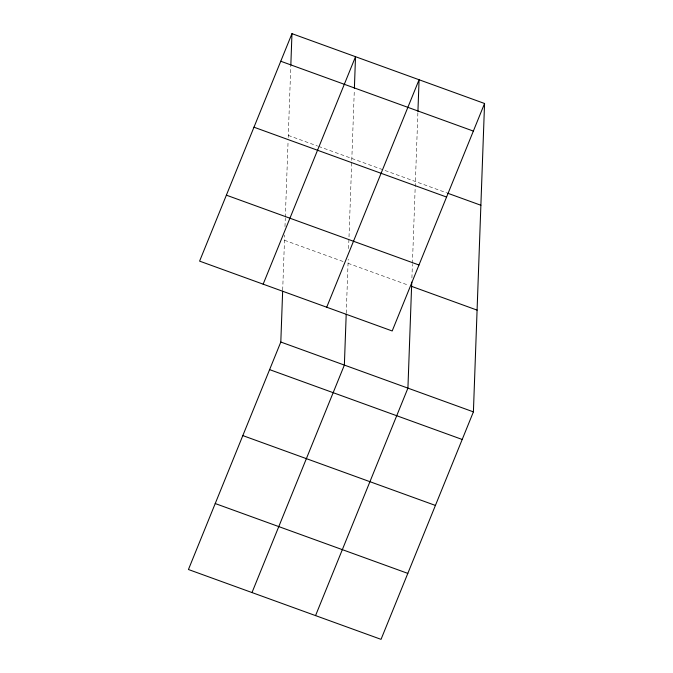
<?xml version="1.0" encoding="UTF-8"?>
<svg xmlns="http://www.w3.org/2000/svg" width="673" height="673" viewBox="0 0 673 673"><rect width="100%" height="100%" fill="white"/><g stroke="black" fill="none" stroke-linecap="round" stroke-linejoin="round"><path stroke-width="0.5" stroke-dasharray="3.37 2.52" d="M282.685 290.13L284.679 235.028M284.982 226.641L285.285 218.245M285.327 217.202L288.061 141.709M288.212 137.511L290.786 66.215M346.242 313.181L348.202 259.122M348.58 248.631L354.309 90.283M411.91 277.974L412.398 264.346M412.44 263.294L417.899 112.307M288.288 135.416L317.622 146.058M318.598 146.411L446.67 192.848M284.494 240.269L343.154 261.545M348.05 263.311L408.671 285.302"/><path stroke-width="1.01" d="M484.56 103.491L392.191 330.965L199.595 261.124L291.964 33.65L484.56 103.491L473.405 411.876L381.036 639.35L188.44 569.509L280.809 342.035L282.652 291.148M290.829 65.197L291.964 33.65M346.208 314.198L344.366 365.086L251.996 592.56M354.385 88.247L355.521 56.7L263.151 284.174M411.75 282.164L407.922 388.128L315.553 615.602M417.933 111.289L419.077 79.742L326.708 307.216M280.759 61.243L473.355 131.084M447.646 193.21L480.875 205.257M253.982 127.205L446.569 197.046M226.38 195.17L418.976 265.002M411.598 286.361L477.081 310.11M280.809 342.035L473.405 411.876M269.604 369.628L462.2 439.469M242.818 435.591L435.414 505.431M215.225 503.547L407.813 573.388"/></g></svg>
